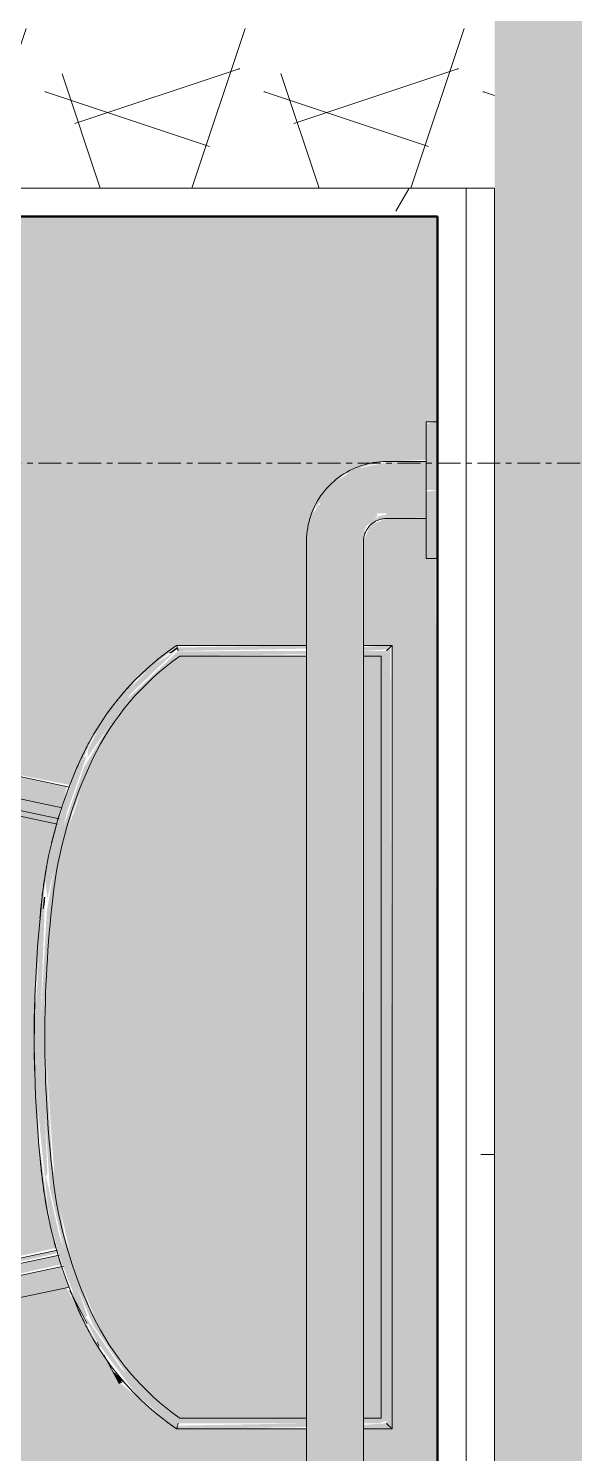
# Model space of a CAD drawing. Header units: inches. Extents: x -4294 to -464, y 9706 to 12475.
# Drawn here: x -2928.29 to -2916.32, y 11513.47 to 11544.73 of the extents above; entities that cross this region are included whole.
import ezdxf

# ---------------------------------------------------------------- set-up
doc = ezdxf.new("R2010")
doc.units = ezdxf.units.IN
doc.header["$MEASUREMENT"] = 0
doc.linetypes.add('Grid Line 1_2_', pattern=[0.875, 0.5, -0.125, 0.125, -0.125])
doc.linetypes.add('Hidden', pattern=[0.28125, 0.1875, -0.09375])
for name, color, linetype, lineweight in [('0-1', 7, 'Continuous', 5), ('A-WALL', 113, 'Continuous', 13), ('A-WALL-PATT-5', 111, 'Continuous', 9), ('I-WALL-2', 2, 'Continuous', 50), ('P-SANR-FIXT', 6, 'Continuous', 9), ('P-SANR-FIXT-6', 6, 'Hidden', 9), ('Q-SPCQ', 91, 'Continuous', 9), ('S-GRID-1', 1, 'Grid Line 1_2_', 9)]:
    doc.layers.add(name, color=color, linetype=linetype, lineweight=lineweight)
doc.layers.add('A-AREA-PATT-2', color=7, linetype='Continuous', lineweight=9, transparency=1)
pattern_1 = [(0, (0, 0), (38.4, 9.6), [1.584, -27.216, 1.584, -27.216, -153.6]), (0, (0, 0), (38.4, 9.6), [-57.6, 1.584, -56.016, 1.584, -27.216, -67.2]), (0, (0, 0), (38.4, 9.6), [-144, 1.584, -17.616, 1.584, -46.416]), (120, (14.4, 4.8), (-27.513844, 28.4553755), [1.584, -27.216, 1.584, -27.216, -153.6]), (120, (14.4, 4.8), (-27.513844, 28.4553755), [-57.6, 1.584, -56.016, 1.584, -27.216, -67.2]), (120, (14.4, 4.8), (-27.513844, 28.4553755), [-144, 1.584, -17.616, 1.584, -46.416]), (240, (19.2, 24), (-10.886156, -38.0553755), [1.584, -27.216, 1.584, -27.216, -153.6]), (240, (19.2, 24), (-10.886156, -38.0553755), [-57.6, 1.584, -56.016, 1.584, -27.216, -67.2]), (240, (19.2, 24), (-10.886156, -38.0553755), [-144, 1.584, -17.616, 1.584, -46.416])]
pattern_2 = [(161.57, (0.6, 0.6), (-4.80033747, -0.00041462), [0, -34.152, 3.792, 0]), (18.43, (-0.6, 0.6), (-4.80033747, 0.00041462), [0, -34.152, 3.792, 0]), (108.43, (0.6, 0.6), (2.39913218, -12.00105099), [11.382, -26.562]), (71.57, (-0.6, 0.6), (2.39913218, 12.00105099), [11.382, -26.562])]

# ---------------------------------------------------------------- blocks, each defined once
blk = doc.blocks.new('CTR - 1st Phase - Shell_rvt-1-FLOOR PLAN - 1ST FLOOR')
at = {"layer": 'S-GRID-1'}
blk.add_line((-464.451, 11535.189), (-4232.191, 11535.189), dxfattribs=at)
blk = doc.blocks.new('Plbg-Toilet Wall Mount FV-UH - _ALL_ADA-2016927-FLOOR PLAN - 1ST FLOOR')
at = {"layer": 'P-SANR-FIXT'}
h = blk.add_hatch(color=256, dxfattribs=at)
h.paths.add_polyline_path([(-8.472, -1.625), (-8.503, -1.09), (-8.593, -1.063), (-8.556, -1.625), (-8.475, -1.625)], flags=0)
h.paths.add_polyline_path([(-8.472, -5.651), (-8.521, -2.875), (-8.593, -2.875), (-8.547, -5.71), (-8.472, -5.687)], flags=0)
for points in [[(8.593, -1), (-8.558, -1.035), (-8.42, -1.121), (8.478, -1.115), (8.589, -1.004)], [(-6.146, -7.668), (-7.533, -6.724), (-8.472, -5.741), (-8.137, -6.262), (-7.513, -6.893), (-6.826, -7.418), (-6.73, -7.439), (-6.312, -7.668), (-6.149, -7.673)], [(8.547, -5.71), (8.451, -5.71), (7.259, -6.946), (6.16, -7.696), (6.213, -7.706), (6.693, -7.465), (7.856, -6.593), (8.407, -5.939), (8.531, -5.736)], [(7.601, -6.982), (7.52, -6.899), (7.317, -7.133), (7.556, -7.006)], [(-3.061, -8.552), (-4.941, -8.125), (-6.16, -7.696), (-6.146, -7.738), (-5.846, -7.914), (-5.241, -8.16), (-4.469, -8.386), (-3.445, -8.602), (-3.061, -8.559)], [(6.172, -7.722), (6.097, -7.686), (4.332, -8.3), (3.064, -8.584), (3.067, -8.613), (3.636, -8.552), (4.1, -8.488), (4.895, -8.262), (5.924, -7.868), (6.171, -7.723)], [(6.061, -7.801), (6.038, -7.801), (5.615, -7.986), (5.58, -8.044), (5.585, -8.054), (6.061, -7.801)], [(-5.48, -8.074), (-5.489, -8.101), (-5.487, -8.104)], [(7.034, -15.382), (5.48, -8.072), (5.041, -8.27), (6.576, -15.495), (6.854, -15.426)], [(-5.032, -8.23), (-5.492, -8.129), (-7.034, -15.382), (-6.576, -15.495), (-5.034, -8.239)], [(6.77, -19.194), (6.629, -17.061), (5.915, -13.615), (4.736, -8.314), (4.677, -8.357), (6.578, -17.516), (6.652, -19.19), (6.284, -21.734), (5.549, -23.952), (4.88, -25.448), (3.935, -26.792), (2.716, -27.949), (1.805, -28.496), (0.617, -28.828), (-0.768, -28.786), (-1.067, -28.74), (-2.189, -28.285), (-2.86, -27.857), (-4.157, -26.527), (-5.1, -25.041), (-5.774, -23.33), (-6.365, -21.48), (-6.646, -19.057), (-6.509, -17.061), (-5.794, -13.615), (-4.672, -8.336), (-4.79, -8.322), (-6.696, -17.529), (-6.733, -19.493), (-6.437, -21.64), (-5.62, -24.091), (-5.014, -25.461), (-3.972, -26.921), (-2.86, -27.994), (-1.852, -28.604), (-0.617, -28.945), (0.67, -28.934), (2.002, -28.513), (3.095, -27.789), (4.215, -26.651), (5.176, -25.165), (5.794, -23.654), (6.492, -21.413), (6.769, -19.202)], [(-4.786, -8.304), (-5.034, -8.239), (-6.53, -15.506), (-6.328, -15.556), (-4.789, -8.316)], [(6.576, -15.495), (4.983, -8.233), (4.794, -8.341), (6.328, -15.556), (6.559, -15.499)], [(3.067, -8.613), (3.008, -8.555), (-0.387, -8.703), (-2.926, -8.612), (-2.971, -8.657), (-2.436, -8.713), (-0.723, -8.798), (1.15, -8.806), (3.061, -8.614), (3.067, -8.613)]]:
    blk.add_hatch(color=256, dxfattribs=at).paths.add_polyline_path(points, flags=0)
h = blk.add_hatch(color=256, dxfattribs=at)
h.paths.add_polyline_path([(8.472, -5.687), (8.472, -2.875), (8.358, -2.875), (8.316, -5.697), (7.21, -6.845), (5.98, -7.609), (4.371, -8.176), (2.756, -8.455), (-0.014, -8.61), (-3.317, -8.386), (-4.917, -8.012), (-6.291, -7.439), (-7.483, -6.608), (-8.358, -5.637), (-8.4, -2.875), (-8.472, -2.875), (-8.463, -5.697), (-7.323, -6.904), (-5.924, -7.752), (-4.332, -8.3), (-2.747, -8.57), (0, -8.725), (3.317, -8.502), (4.941, -8.125), (6.328, -7.55), (7.533, -6.724), (8.463, -5.697)], flags=0)
h.paths.add_polyline_path([(8.472, -1.279), (8.42, -1.121), (-8.472, -1.121), (-8.472, -1.625), (-8.358, -1.625), (-8.358, -1.235), (8.358, -1.279), (8.368, -1.625), (8.472, -1.625)], flags=0)
h = blk.add_hatch(color=256, dxfattribs=at)
h.paths.add_polyline_path([(8.358, -1.625), (8.358, -1.235), (-8.358, -1.235), (-8.358, -1.625), (8.287, -1.625)], flags=0)
h.paths.add_polyline_path([(8.358, -5.651), (8.358, -2.875), (-8.358, -2.875), (-8.358, -5.651), (-7.351, -6.754), (-6.097, -7.565), (-4.356, -8.179), (-3.048, -8.439), (0, -8.611), (3.317, -8.386), (4.917, -8.012), (6.213, -7.49), (7.377, -6.724), (8.218, -5.804)], flags=0)
h = blk.add_hatch(color=256, dxfattribs=at)
h.paths.add_polyline_path([(8.593, -1), (8.472, -1.13), (8.506, -1.625), (8.593, -1.625), (8.593, -1.004)], flags=0)
h.paths.add_polyline_path([(8.593, -5.697), (8.553, -2.875), (8.472, -2.875), (8.524, -5.703), (8.593, -5.703)], flags=0)
h = blk.add_hatch(color=256, dxfattribs=at)
h.paths.add_polyline_path([(6.652, -19.19), (6.509, -17.061), (5.794, -13.615), (4.622, -8.352), (4.01, -8.507), (3.317, -8.606), (2.782, -8.674), (2.313, -8.737), (0.779, -8.798), (-1.189, -8.796), (-2.739, -8.659), (-3.445, -8.602), (-4.672, -8.336), (-6.576, -17.475), (-6.652, -19.19), (-6.365, -21.48), (-5.662, -23.679), (-5.002, -25.268), (-3.972, -26.755), (-2.86, -27.857), (-1.992, -28.41), (-1.022, -28.756), (0, -28.875), (1.022, -28.756), (2.057, -28.369), (2.86, -27.857), (4.067, -26.661), (5.067, -25.121), (5.662, -23.679), (6.365, -21.48), (6.487, -20.507)], flags=0)
h.paths.add_polyline_path([(4.25, -20.181), (4.087, -21.912), (3.887, -22.888), (3.454, -24.091), (2.763, -25.268), (2.063, -26.056), (1.486, -26.514), (0.742, -26.85), (-0.173, -26.933), (-0.742, -26.85), (-1.626, -26.403), (-2.213, -25.937), (-2.897, -25.096), (-3.54, -23.852), (-3.887, -22.888), (-4.164, -21.48), (-4.25, -20.181), (-4.087, -18.451), (-3.887, -17.475), (-3.454, -16.272), (-2.862, -15.215), (-2.068, -14.311), (-1.486, -13.849), (-0.742, -13.513), (0, -13.404), (0.742, -13.513), (1.579, -13.922), (2.213, -14.426), (2.926, -15.319), (3.454, -16.272), (3.887, -17.475), (4.184, -19.19)], flags=0)
h.paths.add_polyline_path([(2.935, -10.95), (2.862, -11.127), (2.685, -11.2), (2.508, -11.127), (2.435, -10.95), (2.508, -10.774), (2.685, -10.7), (2.862, -10.774), (2.926, -10.886)], flags=0)
h.paths.add_polyline_path([(-2.435, -10.95), (-2.508, -11.127), (-2.685, -11.2), (-2.862, -11.127), (-2.935, -10.95), (-2.862, -10.774), (-2.685, -10.7), (-2.508, -10.774), (-2.444, -10.886)], flags=0)
for p, q in [((8.593, -1), (-8.593, -1)), ((-8.593, -1), (-8.593, -1.625)), ((8.593, -1), (-8.593, -1)), ((-8.593, -1), (-8.593, -1.625)), ((8.358, -1.235), (-8.358, -1.235)), ((-8.358, -1.235), (-8.358, -1.625)), ((-8.358, -1.235), (-8.358, -1.625)), ((8.358, -1.235), (-8.358, -1.235)), ((8.358, -1.634), (8.358, -1.235)), ((8.358, -1.634), (8.358, -1.235)), ((8.593, -1.634), (8.593, -1)), ((8.593, -1.634), (8.593, -1)), ((-8.593, -2.874), (-8.593, -5.725)), ((-8.593, -2.874), (-8.593, -5.725)), ((-8.358, -2.873), (-8.358, -5.651)), ((-8.358, -2.873), (-8.358, -5.651)), ((8.358, -5.651), (8.358, -2.875)), ((8.358, -5.651), (8.358, -2.875)), ((8.593, -5.725), (8.593, -2.875)), ((8.593, -5.725), (8.593, -2.875)), ((7.601, -6.982), (7.545, -6.877)), ((7.601, -6.982), (6.971, -7.317)), ((6.78, -7.419), (6.693, -7.465)), ((6.061, -7.801), (5.569, -8.063)), ((6.285, -7.682), (6.061, -7.801)), ((-5.483, -8.072), (-7.037, -15.381)), ((7.037, -15.381), (5.483, -8.071)), ((5.569, -8.063), (5.585, -8.054)), ((-6.576, -15.495), (-5.032, -8.23)), ((-6.328, -15.556), (-4.785, -8.298)), ((-4.672, -8.336), (-6.213, -15.584)), ((-4.672, -8.336), (-6.213, -15.584)), ((6.213, -15.584), (4.672, -8.335)), ((4.672, -8.335), (6.213, -15.584)), ((6.328, -15.556), (4.785, -8.298)), ((5.027, -8.206), (6.576, -15.495))]:
    blk.add_line(p, q, dxfattribs=at)
at = {"layer": 'P-SANR-FIXT', "flags": 128}
for points in [[(-8.593, -5.725), (-8.452, -5.923), (-8.303, -6.115), (-8.147, -6.301), (-7.983, -6.48), (-7.812, -6.653), (-7.634, -6.819), (-7.45, -6.978), (-7.259, -7.129), (-7.063, -7.272), (-6.861, -7.407), (-6.654, -7.535), (-6.442, -7.654), (-6.226, -7.764), (-6.198, -7.777)], [(6.198, -7.777), (6.415, -7.668), (6.628, -7.55), (6.836, -7.424), (7.038, -7.289), (7.235, -7.147), (7.426, -6.997), (7.611, -6.839), (7.79, -6.674), (7.962, -6.502), (8.127, -6.323), (8.284, -6.138), (8.434, -5.947), (8.576, -5.75), (8.593, -5.725)], [(-6.198, -7.777), (-5.842, -7.939), (-5.479, -8.086), (-5.11, -8.219), (-4.737, -8.337), (-4.359, -8.44), (-3.977, -8.528), (-3.593, -8.6), (-3.205, -8.657), (-3.074, -8.673)], [(3.074, -8.673), (3.462, -8.621), (3.848, -8.554), (4.231, -8.471), (4.61, -8.373), (4.985, -8.26), (5.355, -8.133), (5.72, -7.99), (6.079, -7.833), (6.198, -7.777)], [(-3.074, -8.673), (-1.984, -8.774), (-0.89, -8.831), (0.205, -8.845), (1.299, -8.815), (2.392, -8.741), (3.074, -8.673)]]:
    blk.add_lwpolyline(points, dxfattribs=at)
at = {"layer": 'P-SANR-FIXT'}
for centre, radius, start, end in [((-3.577, -2.294), 6.077, 214.3684, 216.4297), ((-3.577, -2.294), 6.025, 214.522, 216.4881), ((-3.577, -2.294), 6.015, 214.5521, 216.0475), ((-3.577, -2.294), 5.842, 215.076, 244.4469), ((-3.577, -2.294), 5.842, 215.076, 244.4469), ((3.577, -2.294), 5.842, 295.5531, 324.924), ((3.577, -2.294), 5.842, 295.5531, 324.924), ((3.577, -2.294), 6.077, 323.1559, 325.6316), ((-3.577, -2.294), 6.077, 217.9608, 219.4314), ((-3.577, -2.294), 6.077, 227.8039, 231.2535), ((3.577, -2.294), 6.077, 309.2075, 313.6852), ((-3.577, -2.294), 6.077, 241.6304, 244.4469), ((-1.975, 1.057), 9.791, 244.4469, 246.5562), ((-1.975, 1.057), 9.556, 244.4469, 263.5531), ((-1.975, 1.057), 9.556, 244.4469, 263.5531), ((1.975, 1.057), 9.556, 276.4469, 295.5531), ((1.975, 1.057), 9.556, 276.4469, 295.5531), ((1.975, 1.057), 9.791, 293.4438, 295.5531), ((3.577, -2.294), 6.077, 295.5531, 298.3696), ((-1.975, 1.057), 9.791, 246.9557, 248.4379), ((1.975, 1.057), 9.791, 291.5621, 293.0443), ((-1.975, 1.057), 9.791, 252.607, 256.4889), ((0, 18.533), 27.144, 263.5531, 276.4469), ((0, 18.533), 27.144, 263.5531, 276.4469), ((1.975, 1.057), 9.791, 284.607, 288.4889), ((-1.975, 1.057), 9.791, 259.5621, 261.0443), ((-1.975, 1.057), 9.791, 261.4438, 263.5531), ((0, 18.533), 27.379, 263.5531, 264.5288), ((0, 18.533), 27.327, 263.5531, 264.0962), ((0, 18.533), 27.317, 263.5531, 263.9491), ((0, 18.533), 27.379, 275.6302, 276.4469), ((1.975, 1.057), 9.791, 276.4469, 278.5562), ((1.975, 1.057), 9.791, 278.9557, 280.4379), ((0, 18.533), 27.379, 268.4398, 271.5447)]:
    blk.add_arc(centre, radius, start, end, dxfattribs=at)
for points, knots in [([(-8.593, -1), (-8.593, -1), (-8.591, -1.002), (-8.584, -1.009), (-8.577, -1.016), (-8.57, -1.023), (-8.563, -1.03), (-8.556, -1.037), (-8.546, -1.047), (-8.535, -1.058), (-8.526, -1.068), (-8.516, -1.077), (-8.499, -1.095), (-8.483, -1.111), (-8.472, -1.121)], [0, 0, 0, 0, 0.166667, 0.25, 0.333333, 0.416667, 0.458333, 0.5, 0.583333, 0.666667, 0.708333, 0.75, 0.833333, 1, 1, 1, 1]), ([(8.472, -1.121), (8.483, -1.11), (8.499, -1.095), (8.519, -1.075), (8.53, -1.063), (8.539, -1.054), (8.548, -1.045), (8.556, -1.037), (8.563, -1.03), (8.57, -1.023), (8.577, -1.016), (8.584, -1.009), (8.591, -1.002), (8.593, -1), (8.593, -1)], [-1, -1, -1, -1, -0.833333, -0.75, -0.666667, -0.625, -0.583333, -0.5, -0.458333, -0.416667, -0.333333, -0.25, -0.166667, 0, 0, 0, 0]), ([(-8.593, -5.725), (-8.593, -5.725), (-8.587, -5.723), (-8.567, -5.717), (-8.549, -5.711), (-8.533, -5.706), (-8.521, -5.702), (-8.502, -5.696), (-8.485, -5.691), (-8.472, -5.687)], [0, 0, 0, 0, 0.285714, 0.428571, 0.571429, 0.678571, 0.732143, 0.785714, 1, 1, 1, 1]), ([(8.593, -5.725), (8.593, -5.725), (8.59, -5.724), (8.573, -5.719), (8.547, -5.71), (8.524, -5.703), (8.499, -5.695), (8.481, -5.69), (8.472, -5.687)], [-1, -1, -1, -1, -0.857143, -0.571429, -0.428571, -0.285714, -0.142857, 0, 0, 0, 0])]:
    blk.add_open_spline(points, degree=3, knots=knots, dxfattribs=at)
at = {"layer": 'P-SANR-FIXT-6'}
for p, q in [((-0.021, 0), (-18, 0)), ((-18, 0), (-18, -56)), ((42, 0), (-0.021, 0))]:
    blk.add_line(p, q, dxfattribs=at)
blk = doc.blocks.new('Seqm-Grab Bar - 36_-2016949-FLOOR PLAN - 1ST FLOOR')
at = {"layer": 'Q-SPCQ'}
for points in [[(-2919.324, 11534.602), (-2919.324, 11536.102), (-2919.574, 11536.051), (-2919.574, 11534.602)], [(-2920.449, 11533.977), (-2919.574, 11533.998), (-2919.574, 11535.227), (-2920.449, 11535.206), (-2920.449, 11533.998)], [(-2919.324, 11533.102), (-2919.324, 11534.602), (-2919.574, 11534.566), (-2919.574, 11533.102)], [(-2922.199, 11499.727), (-2920.949, 11499.727), (-2920.97, 11533.477), (-2922.199, 11533.477), (-2922.199, 11501.857)]]:
    blk.add_hatch(color=256, dxfattribs=at).paths.add_polyline_path(points, flags=0)
h = blk.add_hatch(color=256, dxfattribs=at)
h.paths.add_polyline_path([(-2921.911, 11534.337), (-2921.886, 11534.266), (-2921.933, 11534.276)], flags=0)
h.paths.add_polyline_path([(-2922.177, 11533.477), (-2920.97, 11533.477), (-2920.891, 11533.809), (-2920.673, 11533.999), (-2920.637, 11534.061), (-2920.673, 11534.091), (-2920.449, 11534.091), (-2920.449, 11535.206), (-2921.155, 11535.058), (-2921.463, 11534.846), (-2921.796, 11534.513), (-2922.065, 11534.065), (-2922.126, 11533.859)], flags=0)
h.paths.add_polyline_path([(-2920.91, 11533.697), (-2920.894, 11533.789), (-2920.935, 11533.729), (-2920.914, 11533.701)], flags=0)
for p, q in [((-2919.324, 11536.102), (-2919.574, 11536.102)), ((-2919.574, 11534.602), (-2919.574, 11536.102)), ((-2919.574, 11535.227), (-2920.449, 11535.227)), ((-2919.574, 11533.102), (-2919.574, 11534.602)), ((-2920.449, 11533.977), (-2919.574, 11533.977)), ((-2922.199, 11533.477), (-2922.199, 11499.727)), ((-2920.949, 11499.727), (-2920.949, 11533.477)), ((-2919.574, 11533.102), (-2919.324, 11533.102))]:
    blk.add_line(p, q, dxfattribs=at)
at = {"layer": 'Q-SPCQ', "flags": 128}
for points in [[(-2920.449, 11535.227), (-2920.519, 11535.225), (-2920.589, 11535.221), (-2920.658, 11535.214), (-2920.728, 11535.205), (-2920.796, 11535.192), (-2920.865, 11535.177), (-2920.932, 11535.159), (-2920.999, 11535.138), (-2921.065, 11535.115), (-2921.13, 11535.089), (-2921.194, 11535.06), (-2921.257, 11535.029), (-2921.318, 11534.996), (-2921.378, 11534.96), (-2921.437, 11534.921), (-2921.494, 11534.881), (-2921.549, 11534.838), (-2921.603, 11534.793), (-2921.654, 11534.745), (-2921.704, 11534.696), (-2921.752, 11534.645), (-2921.798, 11534.592), (-2921.841, 11534.537), (-2921.882, 11534.481), (-2921.921, 11534.422), (-2921.958, 11534.363), (-2921.992, 11534.302), (-2922.024, 11534.239), (-2922.053, 11534.176), (-2922.08, 11534.111), (-2922.104, 11534.045), (-2922.125, 11533.979), (-2922.144, 11533.911), (-2922.16, 11533.843), (-2922.173, 11533.774), (-2922.184, 11533.705), (-2922.192, 11533.636), (-2922.196, 11533.566), (-2922.199, 11533.496), (-2922.199, 11533.477)], [(-2920.949, 11533.477), (-2920.948, 11533.497), (-2920.947, 11533.517), (-2920.945, 11533.537), (-2920.942, 11533.557), (-2920.939, 11533.576), (-2920.934, 11533.596), (-2920.929, 11533.615), (-2920.923, 11533.634), (-2920.917, 11533.653), (-2920.909, 11533.672), (-2920.901, 11533.69), (-2920.892, 11533.708), (-2920.883, 11533.725), (-2920.872, 11533.742), (-2920.861, 11533.759), (-2920.85, 11533.775), (-2920.838, 11533.791), (-2920.825, 11533.807), (-2920.811, 11533.821), (-2920.797, 11533.836), (-2920.782, 11533.849), (-2920.767, 11533.862), (-2920.752, 11533.875), (-2920.735, 11533.886), (-2920.719, 11533.898), (-2920.702, 11533.908), (-2920.684, 11533.918), (-2920.667, 11533.927), (-2920.648, 11533.935), (-2920.63, 11533.943), (-2920.611, 11533.95), (-2920.592, 11533.956), (-2920.573, 11533.961), (-2920.553, 11533.966), (-2920.534, 11533.97), (-2920.514, 11533.973), (-2920.494, 11533.975), (-2920.474, 11533.976), (-2920.454, 11533.977), (-2920.449, 11533.977)]]:
    blk.add_lwpolyline(points, dxfattribs=at)

msp = doc.modelspace()

# ---------------------------------------------------------------- hatches: boundary and pattern name
at = {"layer": 'A-AREA-PATT-2'}
h = msp.add_hatch(color=256, dxfattribs=at)
h.paths.add_polyline_path([(-2925.326, 11530.9242), (-2925.034, 11531.1485), (-2925.0814, 11531.1327), (-2925.2843, 11530.9598)], flags=0)
h.paths.add_polyline_path([(-2953.6125, 11408.9769), (-2948.0737, 11408.9769), (-2948.0737, 11412.6019), (-2945.6987, 11412.6019), (-2945.6987, 11442.6019), (-2948.0737, 11442.6019), (-2948.0737, 11450.6019), (-2919.3237, 11450.6019), (-2919.3237, 11453.6019), (-2937.3237, 11453.6019), (-2937.3237, 11477.6019), (-2919.3237, 11477.6019), (-2919.3237, 11497.1019), (-2919.5737, 11497.153), (-2919.5737, 11497.9769), (-2920.4487, 11497.9982), (-2921.1553, 11498.1458), (-2921.9042, 11498.7765), (-2922.0649, 11499.1386), (-2922.1262, 11499.3452), (-2922.1987, 11499.7269), (-2922.1987, 11514.0086), (-2925.0401, 11514.059), (-2925.6133, 11514.4616), (-2926.2821, 11515.0132), (-2926.3299, 11515.0461), (-2927.464, 11517.1044), (-2936.7982, 11515.1726), (-2937.7893, 11515.1191), (-2938.5662, 11515.1054), (-2940.6076, 11515.3367), (-2941.284, 11515.5042), (-2943.2912, 11516.1442), (-2945.3106, 11517.0422), (-2946.1519, 11517.6001), (-2946.9764, 11518.2953), (-2947.8388, 11519.2132), (-2948.6474, 11520.6483), (-2948.9887, 11521.8704), (-2949.0196, 11522.6159), (-2948.9443, 11523.5272), (-2948.6965, 11524.3794), (-2948.4894, 11524.9605), (-2947.6464, 11526.2103), (-2946.8575, 11527.0248), (-2946.0615, 11527.6644), (-2944.8915, 11528.3911), (-2942.8494, 11529.1996), (-2940.6076, 11529.8671), (-2939.5051, 11530.0203), (-2938.1491, 11530.0812), (-2936.3846, 11529.9695), (-2930.829, 11528.8146), (-2927.3799, 11528.1306), (-2927.307, 11528.2261), (-2927.1177, 11528.6521), (-2926.9219, 11529.0913), (-2926.8375, 11529.2259), (-2925.9448, 11530.4252), (-2925.021, 11531.1952), (-2922.1987, 11531.1952), (-2922.1774, 11533.4769), (-2922.0298, 11534.1835), (-2921.3991, 11534.9323), (-2920.9487, 11535.1193), (-2920.7514, 11535.165), (-2920.4487, 11535.2269), (-2919.5737, 11535.266), (-2919.5737, 11536.1019), (-2919.3237, 11536.1019), (-2919.3237, 11540.6019), (-2929.8237, 11540.6019), (-2929.8748, 11540.3519), (-2930.6987, 11540.3519), (-2930.72, 11539.4769), (-2930.8677, 11538.7703), (-2931.4983, 11538.0214), (-2931.8604, 11537.8607), (-2932.1461, 11537.7888), (-2932.9392, 11537.7269), (-2943.3237, 11537.7269), (-2943.3237, 11536.6019), (-2950.8237, 11536.6019), (-2950.8237, 11537.7269), (-2952.0737, 11537.7269), (-2952.0737, 11534.6019), (-2958.0737, 11534.6019), (-2958.0737, 11537.7269), (-2972.1987, 11537.7482), (-2972.9053, 11537.8958), (-2973.6542, 11538.5265), (-2973.8411, 11538.9769), (-2973.8762, 11539.0952), (-2973.9487, 11539.4769), (-2973.9878, 11540.3519), (-2974.8237, 11540.3519), (-2974.8237, 11540.6019), (-2988.9487, 11540.6019), (-2988.9487, 11513.7894), (-2991.3237, 11513.7894), (-2991.3237, 11477.7894), (-2988.9487, 11477.7894), (-2988.9487, 11465.6019), (-2991.3237, 11465.6019), (-2991.3237, 11429.6019), (-2988.9487, 11429.6019), (-2988.9487, 11408.9769), (-2973.7178, 11408.9769)], flags=0)
h.paths.add_polyline_path([(-2921.0834, 11498.1838), (-2921.2612, 11498.2858), (-2921.2419, 11498.2403), (-2921.1259, 11498.199)], flags=0)
h.paths.add_polyline_path([(-2920.4487, 11499.2269), (-2919.5737, 11499.266), (-2919.5737, 11500.1019), (-2919.3237, 11500.1019), (-2919.3652, 11533.1019), (-2919.5737, 11533.153), (-2919.5737, 11533.9769), (-2920.4806, 11533.9637), (-2920.8023, 11533.8304), (-2920.9487, 11533.4769), (-2920.9487, 11531.1952), (-2920.3237, 11531.1597), (-2920.3592, 11514.0086), (-2920.9487, 11514.0086), (-2920.97, 11499.7269), (-2921.0325, 11499.7269), (-2921.0047, 11499.5725), (-2920.8606, 11499.3594), (-2920.7956, 11499.3629), (-2920.6684, 11499.3179), (-2920.4499, 11499.2274)], flags=0)
h.paths.add_polyline_path([(-2920.4487, 11499.2056), (-2920.4516, 11499.2274), (-2920.6684, 11499.2233)], flags=0)
h.paths.add_polyline_path([(-2920.8023, 11499.3733), (-2920.9385, 11499.6038), (-2920.8848, 11499.5725), (-2920.8186, 11499.4128)], flags=0)
h.paths.add_polyline_path([(-2938.5413, 11515.103), (-2938.5413, 11515.1054), (-2938.5552, 11515.1048)], flags=0)
h.paths.add_polyline_path([(-2944.2065, 11528.6772), (-2943.7006, 11528.9086), (-2944.1331, 11528.7082)], flags=0)
h.paths.add_polyline_path([(-2920.9103, 11533.6965), (-2920.6733, 11533.9132), (-2920.5926, 11533.965), (-2920.4487, 11533.9982), (-2920.4487, 11534.0606), (-2920.6031, 11534.0328), (-2920.8162, 11533.8887), (-2920.8127, 11533.8238), (-2920.8714, 11533.7473)], flags=0)
h.paths.add_polyline_path([(-2920.97, 11533.4769), (-2920.9482, 11533.4797), (-2920.9523, 11533.6965)], flags=0)
h.paths.add_polyline_path([(-2921.9918, 11534.1116), (-2921.8862, 11534.2813), (-2921.9353, 11534.27), (-2921.9828, 11534.1369)], flags=0)
h.paths.add_polyline_path([(-2972.8334, 11537.9338), (-2973.0031, 11538.0394), (-2972.9919, 11537.9903), (-2972.8587, 11537.9428)], flags=0)
h.paths.add_polyline_path([(-2932.2241, 11538.8625), (-2932.2944, 11538.9209), (-2932.0812, 11539.0651), (-2932.0847, 11539.13), (-2932.0397, 11539.2572), (-2931.9487, 11539.4769), (-2931.9878, 11540.3519), (-2932.8237, 11540.3519), (-2932.8237, 11540.6019), (-2943.3237, 11540.6019), (-2943.3237, 11538.9769), (-2932.4487, 11538.9556), (-2932.4487, 11538.8932), (-2932.2944, 11538.8721)], flags=0)
h.paths.add_polyline_path([(-2972.1987, 11538.9769), (-2959.9274, 11539.0254), (-2959.9487, 11540.2513), (-2959.9878, 11540.3519), (-2960.8237, 11540.3519), (-2960.8237, 11540.6019), (-2971.8237, 11540.6019), (-2971.8748, 11540.3519), (-2972.6987, 11540.3519), (-2972.6855, 11539.445), (-2972.5523, 11539.1233), (-2972.1999, 11538.9774)], flags=0)
h.paths.add_polyline_path([(-2972.4184, 11539.0153), (-2972.635, 11539.2523), (-2972.6885, 11539.3538), (-2972.72, 11539.4769), (-2972.7825, 11539.4769), (-2972.7547, 11539.3225), (-2972.6106, 11539.1094), (-2972.5456, 11539.1129), (-2972.4692, 11539.0543)], flags=0)
h.paths.add_polyline_path([(-2972.1987, 11538.9556), (-2972.2016, 11538.9774), (-2972.4184, 11538.9733)], flags=0)
h.paths.add_polyline_path([(-2958.0737, 11538.9769), (-2958.0737, 11540.3519), (-2958.6987, 11540.3519), (-2958.6923, 11538.9769), (-2958.2631, 11538.9769)], flags=0)
h.paths.add_polyline_path([(-2950.8237, 11538.9769), (-2950.8237, 11540.6019), (-2952.0737, 11540.6019), (-2952.0737, 11538.9769)], flags=0)
at = {"layer": 'A-WALL-PATT-5'}
h = msp.add_hatch(dxfattribs=at)
h.set_pattern_fill('FP_3', color=256, style=0, pattern_type=2)
h.set_pattern_definition(pattern_1)
h.paths.add_polyline_path([(-2918.6987, 11285.2894), (-2918.6987, 11404.8519), (-2919.3237, 11404.8519), (-2919.3237, 11285.2894)], flags=0)
h.paths.add_polyline_path([(-2919.3237, 11408.3519), (-2918.6987, 11408.3519), (-2918.6987, 11445.2269), (-2919.3237, 11445.2269), (-2919.3237, 11408.4411)], flags=0)
h.paths.add_polyline_path([(-2919.157, 11449.9769), (-2918.6987, 11449.9769), (-2918.6987, 11541.2269), (-2919.3237, 11541.2269), (-2919.3237, 11449.9769)], flags=0)
h.paths.add_polyline_path([(-2919.3237, 11544.7269), (-2918.6987, 11544.7269), (-2918.6987, 11643.9644), (-2919.3237, 11643.9644), (-2919.3237, 11545.3519)], flags=0)
h.paths.add_polyline_path([(-2918.6987, 11648.7144), (-2918.6987, 11649.3394), (-2919.3237, 11649.3394), (-2919.3237, 11648.7144)], flags=0)
h = msp.add_hatch(dxfattribs=at)
h.set_pattern_fill('FP_3', color=256, style=0, pattern_type=2)
h.set_pattern_definition(pattern_1)
h.paths.add_polyline_path([(-2918.6987, 11285.2894), (-2918.0737, 11285.3117), (-2918.0737, 11404.8519), (-2918.6987, 11404.8519), (-2918.6987, 11285.3112)], flags=0)
h.paths.add_polyline_path([(-2918.6987, 11408.3519), (-2918.0737, 11408.3519), (-2918.0737, 11445.8519), (-2918.6987, 11445.8519), (-2918.6987, 11408.4411)], flags=0)
h.paths.add_polyline_path([(-2918.15, 11449.3519), (-2918.0737, 11449.3519), (-2918.0737, 11541.2269), (-2918.6987, 11541.2269), (-2918.6987, 11449.3519)], flags=0)
h.paths.add_polyline_path([(-2918.6987, 11544.7269), (-2918.0737, 11544.7269), (-2918.0737, 11644.5894), (-2918.6987, 11644.5894), (-2918.6987, 11553.7545)], flags=0)
h.paths.add_polyline_path([(-2918.6987, 11648.0894), (-2918.0737, 11648.0894), (-2918.0737, 11648.7144), (-2918.6987, 11648.7144), (-2918.6987, 11648.2345)], flags=0)
h = msp.add_hatch(dxfattribs=at)
h.set_pattern_fill('FP_19', color=256, style=0, pattern_type=2)
h.set_pattern_definition(pattern_2)
h.paths.add_polyline_path([(-2914.5737, 11285.2894), (-2914.5737, 11648.0894), (-2918.0737, 11648.0894), (-2918.0737, 11285.2894)], flags=0)
h = msp.add_hatch(dxfattribs=at)
h.set_pattern_fill('FP_19', color=256, style=0, pattern_type=2)
h.set_pattern_definition(pattern_2)
h.paths.add_polyline_path([(-2939.8303, 11541.2269), (-2918.0737, 11541.2269), (-2918.0737, 11544.7269), (-2993.0737, 11544.7269), (-2993.0737, 11541.2269), (-2953.6125, 11541.2269)], flags=0)
h = msp.add_hatch(dxfattribs=at)
h.set_pattern_fill('FP_3', color=256, style=0, pattern_type=2)
h.set_pattern_definition(pattern_1)
h.paths.add_polyline_path([(-2958.8376, 11540.6019), (-2919.3237, 11540.6019), (-2919.3237, 11541.2269), (-2989.5737, 11541.2269), (-2989.5737, 11540.6019), (-2958.8818, 11540.6019)], flags=0)

# ---------------------------------------------------------------- linework, layer by layer
at = {"layer": 'A-WALL'}
for p, q in [((-2918.0737, 11541.2269), (-2989.5737, 11541.2269)), ((-2918.6987, 11541.2269), (-2918.6987, 11449.9769)), ((-2918.0737, 11541.2269), (-2918.0737, 11449.3519))]:
    msp.add_line(p, q, dxfattribs=at)
at = {"layer": 'I-WALL-2'}
for p, q in [((-2957.8237, 11540.6019), (-2919.3237, 11540.6019)), ((-2919.3237, 11540.6019), (-2919.3237, 11450.6019))]:
    msp.add_line(p, q, dxfattribs=at)

# ---------------------------------------------------------------- block references
at = {"layer": '0-1'}
msp.add_blockref('CTR - 1st Phase - Shell_rvt-1-FLOOR PLAN - 1ST FLOOR', (0, 0), dxfattribs=at)
at = {"layer": 'P-SANR-FIXT', "rotation": 269.9999999999984}
msp.add_blockref('Plbg-Toilet Wall Mount FV-UH - _ALL_ADA-2016927-FLOOR PLAN - 1ST FLOOR', (-2919.3237, 11522.6019), dxfattribs=at)
at = {"layer": 'Q-SPCQ'}
msp.add_blockref('Seqm-Grab Bar - 36_-2016949-FLOOR PLAN - 1ST FLOOR', (0, 0), dxfattribs=at)

doc.saveas('drawing.dxf')
